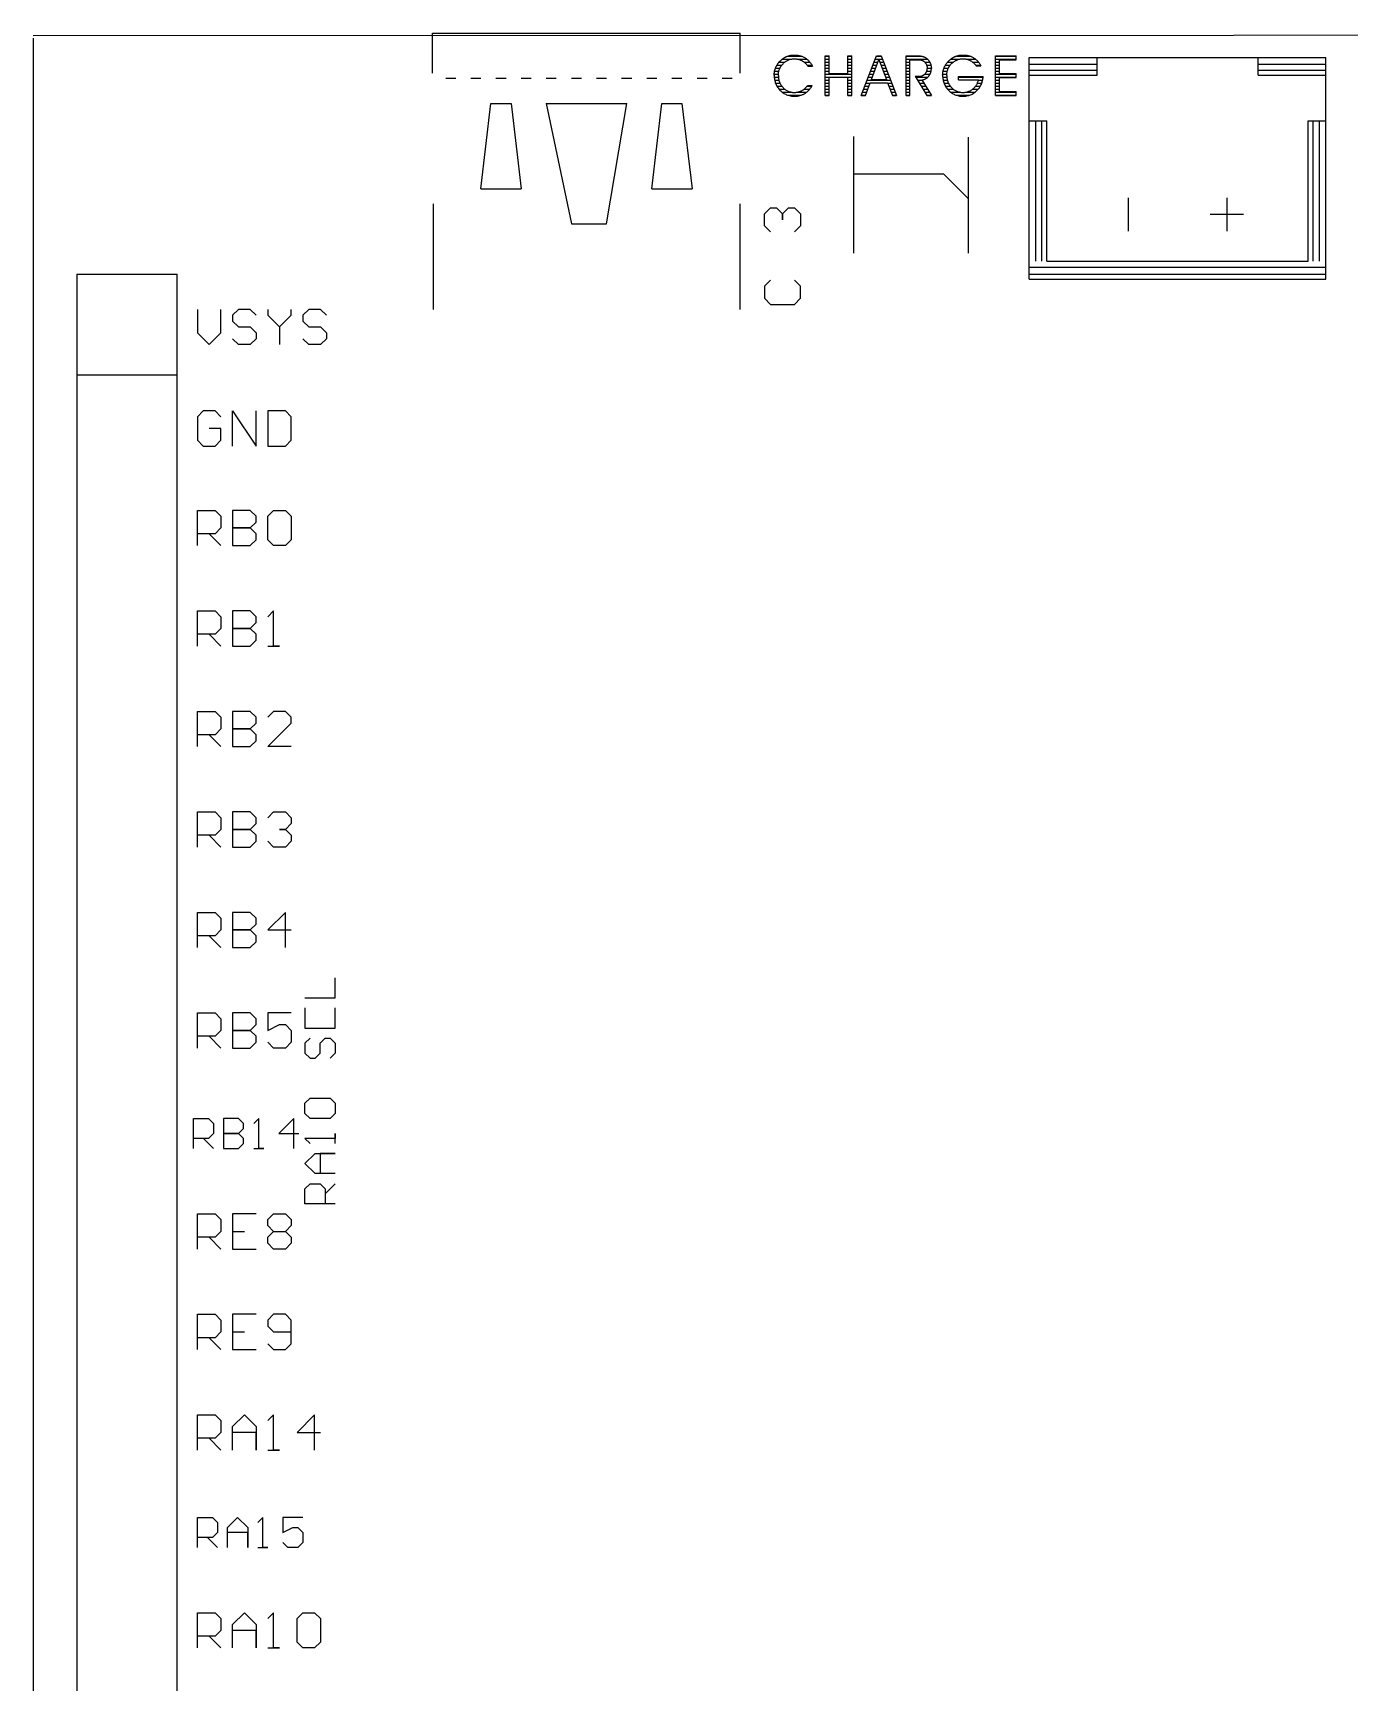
# Model space of a CAD drawing. Extents: x 0 to 60.6, y 0 to 80.8.
# Drawn here: x 0.02 to 33.26, y 39.14 to 80.8 of the extents above; entities that cross this region are included whole.
import ezdxf

# ---------------------------------------------------------------- set-up
doc = ezdxf.new("R2010")
doc.units = 0
doc.layers.add('Layer_1', color=7, linetype='CONTINUOUS')

msp = doc.modelspace()

# ---------------------------------------------------------------- linework, layer by layer
at = {"layer": 'Layer_1', "color": 1}
for points in [[(0.024048, 80.73492), (60.63044, 80.753394)], [(0.025187, 80.668273), (0.025187, 0.029691)]]:
    msp.add_lwpolyline(points, dxfattribs=at)
at = {"layer": 'Layer_1', "color": 7}
for points in [[(10.110131, 80.798722), (17.873946, 80.798722)], [(10.110131, 79.783845), (10.110131, 80.798722)], [(17.873946, 79.783845), (17.873946, 80.798722)], [(18.72898, 79.730562), (18.73152, 79.743233), (18.73152, 79.755905), (18.73152, 79.768577), (18.73152, 79.781249), (18.73406, 79.793921), (18.7366, 79.806592), (18.7366, 79.819264), (18.73914, 79.831936), (18.74168, 79.844608), (18.746755, 79.857279), (18.749295, 79.869951), (18.751835, 79.880083), (18.756909, 79.892755), (18.759449, 79.905427), (18.764523, 79.915558), (18.769598, 79.92823), (18.774672, 79.940902), (18.779746, 79.951034), (18.784821, 79.963705), (18.792432, 79.973837), (18.797507, 79.986509), (18.805118, 79.996669), (18.81273, 80.006801), (18.817804, 80.016933), (18.825416, 80.029604), (18.833027, 80.039764), (18.843176, 80.049896), (18.850787, 80.060028), (18.858399, 80.07016), (18.868548, 80.07778), (18.876159, 80.08794), (18.886308, 80.098071), (18.896457, 80.105691), (18.904068, 80.115823), (18.914217, 80.123443), (18.924366, 80.131063), (18.931977, 80.138683), (18.942126, 80.146303), (18.952275, 80.153923), (18.962423, 80.161543), (18.972572, 80.166623), (18.982721, 80.174243), (18.992869, 80.179323), (19.003018, 80.184403), (19.013167, 80.192023), (19.025853, 80.197103), (19.036001, 80.202183), (19.04615, 80.204723), (19.058836, 80.209803), (19.068985, 80.214883), (19.081671, 80.217423), (19.091819, 80.222503), (19.104505, 80.225043), (19.114654, 80.227583), (19.12734, 80.230123), (19.140026, 80.232663), (19.152712, 80.235203), (19.16286, 80.237743), (19.175546, 80.240283), (19.188232, 80.240283), (19.200918, 80.242823), (19.213604, 80.242823), (19.22629, 80.242823), (19.238976, 80.242823), (19.25927, 80.242823), (19.27703, 80.242823), (19.294791, 80.240283), (19.312551, 80.237743), (19.330311, 80.235203), (19.348071, 80.232663), (19.363295, 80.230123), (19.381055, 80.225043), (19.398815, 80.219963), (19.414038, 80.214883), (19.429261, 80.209803), (19.447021, 80.202183), (19.462244, 80.194563), (19.477468, 80.186943), (19.492691, 80.179323), (19.507911, 80.169191), (19.523134, 80.161571), (19.53582, 80.15144), (19.551043, 80.141308), (19.563729, 80.131148), (19.576415, 80.118476), (19.589101, 80.108344), (19.601786, 80.095673), (19.614472, 80.083001), (19.624621, 80.070329), (19.637307, 80.055117), (19.647456, 80.042445), (19.657604, 80.027234), (19.667753, 80.012022), (19.677902, 79.99681), (19.68805, 79.981598), (19.695662, 79.963818)], [(18.797484, 79.986819), (18.921807, 79.986819)], [(18.853302, 80.062935), (18.997923, 80.062935)], [(18.911658, 79.974134), (18.924344, 79.989345)], [(18.924344, 79.989357), (18.939567, 80.007108)], [(18.931956, 80.13905), (19.162841, 80.13905)], [(18.939567, 80.007117), (18.952253, 80.022329)], [(18.952253, 80.022337), (18.967473, 80.037549)], [(18.967476, 80.037563), (18.982702, 80.050235)], [(18.982699, 80.050252), (18.997922, 80.065463)], [(18.997923, 80.065472), (19.015683, 80.075604)], [(19.015683, 80.075618), (19.030906, 80.08829)], [(19.030906, 80.088307), (19.048666, 80.098438)], [(19.048666, 80.098455), (19.066427, 80.106075)], [(19.066427, 80.10607), (19.084187, 80.11369)], [(19.068964, 80.215165), (19.414023, 80.215165)], [(19.084187, 80.113681), (19.101947, 80.121301)], [(19.101948, 80.121293), (19.119708, 80.128913)], [(19.119708, 80.128901), (19.137468, 80.133981)], [(19.137468, 80.133976), (19.157766, 80.139056)], [(19.157766, 80.13905), (19.178061, 80.14159)], [(19.178063, 80.141587), (19.195824, 80.144127)], [(19.195824, 80.144127), (19.216119, 80.144127)], [(19.216122, 80.144127), (19.238956, 80.146667)], [(19.238956, 80.146662), (19.251642, 80.146662)], [(19.251642, 80.146662), (19.264328, 80.144122)], [(19.264328, 80.144127), (19.277014, 80.144127)], [(19.277014, 80.144127), (19.2897, 80.144127)], [(19.2897, 80.144127), (19.302386, 80.141587)], [(19.302386, 80.141587), (19.315072, 80.139047)], [(19.315072, 80.13905), (19.327758, 80.13651)], [(19.317609, 80.13905), (19.553568, 80.13905)], [(19.327758, 80.136516), (19.337907, 80.133976)], [(19.337907, 80.133976), (19.350593, 80.131436)], [(19.350593, 80.131439), (19.360741, 80.128899)], [(19.360742, 80.128901), (19.373427, 80.126361)], [(19.373427, 80.126367), (19.383576, 80.121287)], [(19.383576, 80.121293), (19.396262, 80.116213)], [(19.396262, 80.116216), (19.406411, 80.111136)], [(19.406411, 80.111141), (19.41656, 80.106061)], [(19.41656, 80.10607), (19.426708, 80.10099)], [(19.426708, 80.100992), (19.436857, 80.095912)], [(19.436857, 80.095921), (19.447006, 80.090841)], [(19.447006, 80.090847), (19.457155, 80.083227)], [(19.457155, 80.083232), (19.467304, 80.075612)], [(19.467304, 80.075618), (19.477453, 80.070538)], [(19.477453, 80.070546), (19.487601, 80.062926)], [(19.487601, 80.062935), (19.632221, 80.062935)], [(19.487601, 80.062935), (19.49775, 80.055315)], [(19.49775, 80.055323), (19.507899, 80.045191)], [(19.507899, 80.045175), (19.515511, 80.037555)], [(19.515511, 80.037563), (19.525659, 80.027431)], [(19.525659, 80.027417), (19.53327, 80.017285)], [(19.533271, 80.017266), (19.543419, 80.007106)], [(19.54342, 80.007117), (19.551031, 79.996985)], [(19.551031, 79.996968), (19.56118, 79.986836)], [(19.56118, 79.986819), (19.682965, 79.986819)], [(19.56118, 79.986819), (19.568792, 79.976659)], [(20.017875, 79.223123), (20.017875, 80.22278), (20.116826, 80.22278)], [(20.017875, 80.215165), (20.116826, 80.215165)], [(20.017875, 80.13905), (20.116826, 80.13905)], [(20.017875, 80.062935), (20.116826, 80.062935)], [(20.017875, 79.986819), (20.116826, 79.986819)], [(20.116826, 79.773697), (20.116826, 80.22278)], [(20.116826, 79.773697), (20.591281, 79.773697), (20.591281, 80.22278), (20.687694, 80.22278)], [(20.591281, 80.215165), (20.687694, 80.215165)], [(20.591281, 80.13905), (20.687694, 80.13905)], [(20.591281, 80.062935), (20.687694, 80.062935)], [(20.591281, 79.986819), (20.687694, 79.986819)], [(20.687694, 79.223123), (20.687694, 80.22278)], [(20.926191, 79.223123), (21.314381, 80.22278), (21.43363, 80.22278), (21.819283, 79.223123)], [(21.184984, 79.626537), (21.370199, 80.128901)], [(21.223042, 79.986819), (21.316918, 79.986819)], [(21.250952, 80.062935), (21.344828, 80.062935)], [(21.281398, 80.13905), (21.464076, 80.13905)], [(21.311844, 80.215165), (21.436167, 80.215165)], [(21.370199, 80.128901), (21.560489, 79.626537)], [(21.395572, 80.062935), (21.494522, 80.062935)], [(21.423481, 79.986819), (21.524969, 79.986819)], [(22.057779, 79.223123), (22.057779, 80.22278), (22.326722, 80.22278), (22.336871, 80.22278), (22.349556, 80.22278), (22.359705, 80.22278), (22.369854, 80.22278), (22.380003, 80.22278), (22.387614, 80.22024), (22.397763, 80.22024), (22.407912, 80.22024), (22.415523, 80.22024), (22.423135, 80.2177), (22.433283, 80.2177), (22.440895, 80.21516), (22.448506, 80.21516), (22.456118, 80.21262), (22.463729, 80.21262), (22.468804, 80.21008), (22.476415, 80.20754), (22.48149, 80.20754), (22.489101, 80.205), (22.496713, 80.20246), (22.501787, 80.19992), (22.509399, 80.19738), (22.514473, 80.19484), (22.519547, 80.1923), (22.527159, 80.18976), (22.532233, 80.18722), (22.539845, 80.18214), (22.544919, 80.1796), (22.549993, 80.17706), (22.555068, 80.17198), (22.562679, 80.16944), (22.567754, 80.16436), (22.575365, 80.15928), (22.582977, 80.1542), (22.588051, 80.14912), (22.595663, 80.14404), (22.600737, 80.13642), (22.608349, 80.13134), (22.613423, 80.12372), (22.621034, 80.1161), (22.626109, 80.10848), (22.631183, 80.1034), (22.636258, 80.09578), (22.643869, 80.08816), (22.646409, 80.078), (22.651483, 80.07038), (22.656558, 80.06276), (22.661632, 80.052628), (22.666706, 80.045008), (22.669246, 80.034876), (22.674321, 80.027256), (22.676861, 80.017124), (22.679401, 80.009504), (22.681941, 79.999344), (22.684481, 79.991724), (22.687021, 79.981564), (22.689561, 79.971433), (22.692101, 79.963813), (22.692101, 79.953681), (22.694641, 79.943549), (22.694641, 79.933417), (22.694641, 79.925797), (22.697181, 79.915666), (22.697181, 79.905534)], [(22.057779, 80.215165), (22.443433, 80.215165)], [(22.057779, 80.13905), (22.600739, 80.13905)], [(22.057779, 80.062935), (22.154193, 80.062935)], [(22.057779, 79.986819), (22.154193, 79.986819)], [(22.154193, 79.223123), (22.154193, 80.123827)], [(22.154193, 80.123827), (22.30135, 80.123827)], [(22.30135, 80.123827), (22.314036, 80.123827)], [(22.314036, 80.123827), (22.326722, 80.123827)], [(22.326722, 80.123827), (22.336871, 80.123827)], [(22.336871, 80.123827), (22.349556, 80.123827)], [(22.349557, 80.123827), (22.359705, 80.123827)], [(22.359705, 80.123827), (22.369854, 80.123827)], [(22.369854, 80.123827), (22.380003, 80.123827)], [(22.380003, 80.123827), (22.390152, 80.121287)], [(22.390152, 80.121293), (22.4003, 80.121293)], [(22.4003, 80.121293), (22.407912, 80.121293)], [(22.407912, 80.121293), (22.415523, 80.118753)], [(22.415524, 80.118753), (22.423135, 80.118753)], [(22.423135, 80.118753), (22.430747, 80.118753)], [(22.430747, 80.118753), (22.435821, 80.116213)], [(22.435821, 80.116216), (22.443433, 80.116216)], [(22.443433, 80.116216), (22.448507, 80.113676)], [(22.448507, 80.113681), (22.453582, 80.111141)], [(22.453582, 80.111141), (22.458656, 80.111141)], [(22.458656, 80.111141), (22.463731, 80.108601)], [(22.46373, 80.108604), (22.468805, 80.106064)], [(22.468805, 80.10607), (22.473879, 80.10607)], [(22.473879, 80.10607), (22.476419, 80.10353)], [(22.476416, 80.103532), (22.481491, 80.100992)], [(22.481491, 80.100992), (22.486565, 80.098452)], [(22.486565, 80.098455), (22.49164, 80.095915)], [(22.49164, 80.095921), (22.49418, 80.093381)], [(22.494177, 80.093381), (22.499251, 80.090841)], [(22.499251, 80.090847), (22.504325, 80.088307)], [(22.504326, 80.088307), (22.506866, 80.085767)], [(22.506863, 80.085769), (22.511937, 80.083229)], [(22.511937, 80.083232), (22.514477, 80.078152)], [(22.514474, 80.078158), (22.519549, 80.075618)], [(22.519549, 80.075618), (22.524623, 80.070538)], [(22.524623, 80.070546), (22.527163, 80.068006)], [(22.52716, 80.068009), (22.532235, 80.062929)], [(22.532235, 80.062935), (22.656557, 80.062935)], [(22.532235, 80.062935), (22.534775, 80.057855)], [(22.534772, 80.05786), (22.539846, 80.05532)], [(22.539846, 80.055323), (22.542386, 80.050243)], [(22.542384, 80.050252), (22.547458, 80.045172)], [(22.547458, 80.045175), (22.549998, 80.040095)], [(22.549995, 80.0401), (22.552535, 80.03502)], [(22.552532, 80.035026), (22.557606, 80.029946)], [(22.557607, 80.029951), (22.560147, 80.027411)], [(22.560144, 80.027417), (22.562684, 80.022337)], [(22.562681, 80.022337), (22.565221, 80.017257)], [(22.565218, 80.017266), (22.567758, 80.009646)], [(22.567755, 80.009657), (22.570295, 80.004577)], [(22.570292, 80.00458), (22.572832, 79.9995)], [(22.57283, 79.999505), (22.57537, 79.994425)], [(22.575367, 79.994431), (22.577907, 79.989351)], [(22.577904, 79.989357), (22.577904, 79.984277)], [(22.577904, 79.986819), (22.687004, 79.986819)], [(22.577904, 79.984282), (22.580444, 79.976662)], [(22.981318, 79.730562), (22.981318, 79.743233), (22.983858, 79.755905), (22.983858, 79.768577), (22.983858, 79.781249), (22.986398, 79.793921), (22.986398, 79.806592), (22.988938, 79.819264), (22.991478, 79.831936), (22.994018, 79.844608), (22.996558, 79.857279), (23.001632, 79.869951), (23.004172, 79.880083), (23.009247, 79.892755), (23.011787, 79.905427), (23.016861, 79.915558), (23.021935, 79.92823), (23.02701, 79.940902), (23.032084, 79.951034), (23.037158, 79.963705), (23.04477, 79.973837), (23.049844, 79.986509), (23.057456, 79.996669), (23.06253, 80.006801), (23.070142, 80.016933), (23.077753, 80.029604), (23.085365, 80.039764), (23.092976, 80.049896), (23.103125, 80.060028), (23.110737, 80.07016), (23.120885, 80.07778), (23.128497, 80.08794), (23.138646, 80.098071), (23.148794, 80.108203), (23.156406, 80.115823), (23.166554, 80.123443), (23.176703, 80.133575), (23.186852, 80.141195), (23.197001, 80.148815), (23.207149, 80.153895), (23.217298, 80.161515), (23.227447, 80.169135), (23.237595, 80.174215), (23.247744, 80.181835), (23.257893, 80.186915), (23.270579, 80.191995), (23.280727, 80.197075), (23.290876, 80.202155), (23.303562, 80.207235), (23.313711, 80.212315), (23.326397, 80.214855), (23.336545, 80.219935), (23.349231, 80.222475), (23.361917, 80.225015), (23.372066, 80.230095), (23.384752, 80.232635), (23.397438, 80.235175), (23.410124, 80.235175), (23.422809, 80.237715), (23.435495, 80.240255), (23.448181, 80.240255), (23.460867, 80.242795), (23.47609, 80.242795), (23.488776, 80.242795), (23.501462, 80.242795), (23.519222, 80.242795), (23.536982, 80.242795), (23.554743, 80.240255), (23.572503, 80.237715), (23.590263, 80.235175), (23.608023, 80.232635), (23.623244, 80.230095), (23.641004, 80.225015), (23.656227, 80.219935), (23.671447, 80.214855), (23.689207, 80.209775), (23.704428, 80.202155), (23.719651, 80.197075), (23.734874, 80.189455), (23.750097, 80.181835), (23.762783, 80.171703), (23.778006, 80.164083), (23.790692, 80.153951), (23.805912, 80.143791), (23.818598, 80.13366), (23.831284, 80.123528), (23.84397, 80.110856), (23.856656, 80.100696), (23.866804, 80.088024), (23.87949, 80.075353), (23.889639, 80.060141), (23.899788, 80.047469), (23.912473, 80.032257), (23.920085, 80.019585), (23.930234, 80.004374), (23.940382, 79.986622), (23.947994, 79.97141)], [(23.049822, 79.986819), (23.171608, 79.986819)], [(23.105641, 80.062935), (23.247724, 80.062935)], [(23.163996, 79.976671), (23.176682, 79.991883)], [(23.176682, 79.991894), (23.191905, 80.009674)], [(23.184294, 80.13905), (23.407567, 80.13905)], [(23.191905, 80.009657), (23.204591, 80.024869)], [(23.204591, 80.024877), (23.219814, 80.040089)], [(23.219814, 80.0401), (23.235037, 80.052772)], [(23.235037, 80.052786), (23.252798, 80.065458)], [(23.252798, 80.065472), (23.268018, 80.078144)], [(23.268021, 80.078158), (23.285781, 80.09083)], [(23.285781, 80.090847), (23.301004, 80.100978)], [(23.301005, 80.100992), (23.318765, 80.108612)], [(23.318765, 80.108604), (23.336525, 80.116224)], [(23.323839, 80.215165), (23.673972, 80.215165)], [(23.336525, 80.116216), (23.356823, 80.123836)], [(23.356823, 80.123827), (23.374583, 80.131447)], [(23.374583, 80.131439), (23.394878, 80.136519)], [(23.394881, 80.136516), (23.412641, 80.139056)], [(23.412641, 80.13905), (23.432938, 80.14413)], [(23.432939, 80.144127), (23.453236, 80.146667)], [(23.453236, 80.146662), (23.476071, 80.146662)], [(23.476071, 80.146662), (23.496368, 80.146662)], [(23.496369, 80.146662), (23.509055, 80.146662)], [(23.509055, 80.146662), (23.52174, 80.146662)], [(23.52174, 80.146662), (23.534426, 80.146662)], [(23.534426, 80.146662), (23.544575, 80.144122)], [(23.544575, 80.144127), (23.557261, 80.144127)], [(23.557261, 80.144127), (23.56741, 80.141587)], [(23.56741, 80.141587), (23.580096, 80.139047)], [(23.580096, 80.13905), (23.592782, 80.13651)], [(23.582633, 80.13905), (23.81098, 80.13905)], [(23.592782, 80.136516), (23.602931, 80.133976)], [(23.602931, 80.133976), (23.613079, 80.131436)], [(23.613079, 80.131439), (23.623228, 80.128899)], [(23.623228, 80.128901), (23.635914, 80.123821)], [(23.635914, 80.123827), (23.646063, 80.118747)], [(23.646063, 80.118753), (23.656212, 80.116213)], [(23.656212, 80.116216), (23.66636, 80.111136)], [(23.66636, 80.111141), (23.676509, 80.106061)], [(23.676509, 80.10607), (23.686658, 80.09845)], [(23.686658, 80.098455), (23.696807, 80.093375)], [(23.696807, 80.093381), (23.706955, 80.088301)], [(23.706956, 80.088307), (23.717104, 80.080687)], [(23.717104, 80.080695), (23.727253, 80.073075)], [(23.727253, 80.073086), (23.734865, 80.065466)], [(23.734865, 80.065472), (23.745014, 80.057852)], [(23.739939, 80.062935), (23.889634, 80.062935)], [(23.745014, 80.05786), (23.755162, 80.05024)], [(23.755163, 80.050252), (23.765311, 80.042632)], [(23.765311, 80.04264), (23.772922, 80.032508)], [(23.772922, 80.032489), (23.783071, 80.022357)], [(23.783071, 80.022337), (23.79322, 80.014717)], [(23.79322, 80.014728), (23.800832, 80.004597)], [(23.800832, 80.00458), (23.810981, 79.994448)], [(23.81098, 79.994431), (23.818592, 79.981759)], [(23.816055, 79.986819), (23.940378, 79.986819)], [(23.818592, 79.981742), (23.828741, 79.97161)], [(24.31842, 79.223123), (24.31842, 80.22278), (24.836007, 80.22278)], [(24.31842, 80.215165), (24.836007, 80.215165)], [(24.31842, 80.13905), (24.836007, 80.13905)], [(24.31842, 80.062935), (24.41737, 80.062935)], [(24.31842, 79.986819), (24.41737, 79.986819)], [(24.41737, 80.123827), (24.836007, 80.123827)], [(24.41737, 79.773697), (24.41737, 80.123827)], [(24.836007, 80.123827), (24.836007, 80.22278)], [(25.165842, 74.585131), (25.165842, 80.179648)], [(25.165842, 80.179648), (32.655639, 80.179648)], [(25.165842, 80.009657), (26.880986, 80.009657)], [(26.880986, 79.730562), (26.880986, 80.179648)], [(30.940496, 79.730562), (30.940496, 80.179648)], [(30.940496, 80.009657), (32.655639, 80.009657)], [(32.655639, 74.585131), (32.655639, 80.179648)], [(10.439966, 79.656986), (10.693686, 79.656986)], [(11.074265, 79.656986), (11.327984, 79.656986)], [(11.708563, 79.656986), (11.962282, 79.656986)], [(12.342862, 79.656986), (12.596581, 79.656986)], [(12.97716, 79.656986), (13.23088, 79.656986)], [(13.611459, 79.656986), (13.865178, 79.656986)], [(14.245757, 79.656986), (14.499477, 79.656986)], [(14.880056, 79.656986), (15.133776, 79.656986)], [(15.514355, 79.656986), (15.768074, 79.656986)], [(16.148653, 79.656986), (16.402373, 79.656986)], [(16.782952, 79.656986), (17.036671, 79.656986)], [(17.41725, 79.656986), (17.67097, 79.656986)], [(18.72898, 79.730562), (18.73152, 79.702622)], [(18.731517, 79.758471), (18.835542, 79.758471)], [(18.731517, 79.702653), (18.731517, 79.674741)], [(18.731517, 79.682355), (18.835542, 79.682355)], [(18.731517, 79.674747), (18.734057, 79.646807)], [(18.734054, 79.646838), (18.739129, 79.621438)], [(18.739129, 79.621463), (18.744203, 79.596063)], [(18.741666, 79.834586), (18.845691, 79.834586)], [(18.741666, 79.606237), (18.848228, 79.606237)], [(18.744203, 79.596091), (18.751815, 79.570691)], [(18.751815, 79.570722), (18.756889, 79.547862)], [(18.761964, 79.910701), (18.8736, 79.910701)], [(18.835542, 79.771157), (18.838082, 79.791477)], [(18.835542, 79.748322), (18.835542, 79.771182)], [(18.835542, 79.728027), (18.835542, 79.748347)], [(18.835542, 79.728027), (18.835542, 79.705167), (18.835542, 79.684847), (18.838082, 79.661987), (18.840622, 79.641667), (18.845697, 79.621347), (18.850771, 79.601027), (18.855845, 79.580707), (18.863457, 79.560387), (18.871068, 79.542607), (18.881217, 79.524827), (18.888829, 79.504507), (18.901515, 79.486727), (18.911663, 79.471516), (18.924349, 79.453736), (18.937035, 79.438524), (18.952258, 79.423312), (18.967481, 79.4081), (18.982701, 79.392888), (18.997927, 79.380217), (19.01315, 79.367545), (19.030911, 79.357385), (19.048671, 79.347253), (19.063894, 79.337121), (19.081654, 79.329501), (19.099414, 79.321881), (19.119712, 79.316801), (19.137472, 79.309181), (19.157767, 79.306641), (19.175527, 79.301561), (19.195824, 79.299021), (19.216122, 79.299021), (19.238956, 79.299021), (19.251642, 79.299021), (19.264328, 79.299021), (19.277014, 79.299021), (19.2897, 79.301561), (19.299849, 79.301561), (19.312535, 79.304101), (19.32522, 79.306641), (19.337906, 79.309181), (19.348055, 79.311721), (19.360741, 79.314261), (19.37089, 79.319341), (19.383576, 79.321881), (19.393724, 79.326961), (19.403873, 79.332041), (19.414022, 79.337121), (19.426708, 79.342201), (19.436856, 79.347281), (19.447005, 79.352361), (19.457154, 79.359981), (19.467302, 79.365061), (19.474914, 79.372681), (19.485063, 79.380301), (19.495211, 79.387921), (19.502823, 79.395541), (19.512972, 79.403161), (19.520583, 79.413321), (19.530732, 79.420941), (19.538343, 79.431073), (19.545955, 79.441205), (19.556104, 79.448825), (19.563715, 79.458957), (19.571327, 79.471628), (19.688037, 79.471628)], [(18.83808, 79.791457), (18.84062, 79.809237)], [(18.840617, 79.809214), (18.845691, 79.829534)], [(18.845691, 79.829512), (18.850765, 79.849832)], [(18.850766, 79.849812), (18.85584, 79.867592)], [(18.85584, 79.867572), (18.863451, 79.887892)], [(18.863452, 79.887867), (18.871063, 79.905618)], [(18.871063, 79.905627), (18.881212, 79.923407)], [(18.881212, 79.92339), (18.891361, 79.94117)], [(18.891361, 79.94115), (18.901509, 79.956362)], [(18.901509, 79.956376), (18.911658, 79.974156)], [(19.568792, 79.976671), (19.57894, 79.963999)], [(19.57894, 79.963985), (19.695651, 79.963985)], [(20.017875, 79.910701), (20.116826, 79.910701)], [(20.017875, 79.834586), (20.116826, 79.834586)], [(20.017875, 79.758471), (20.687694, 79.758471)], [(20.017875, 79.682355), (20.687694, 79.682355)], [(20.017875, 79.606237), (20.116826, 79.606237)], [(20.116826, 79.679818), (20.591281, 79.679818)], [(20.116826, 79.223123), (20.116826, 79.679818)], [(20.591281, 79.910701), (20.687694, 79.910701)], [(20.591281, 79.834586), (20.687694, 79.834586)], [(20.591281, 79.223123), (20.591281, 79.679818)], [(20.591281, 79.606237), (20.687694, 79.606237)], [(21.075885, 79.606237), (21.672126, 79.606237)], [(21.103794, 79.682355), (21.205282, 79.682355)], [(21.13424, 79.758471), (21.233191, 79.758471)], [(21.164687, 79.834586), (21.2611, 79.834586)], [(21.184984, 79.626537), (21.560489, 79.626537)], [(21.192596, 79.910701), (21.289009, 79.910701)], [(21.453927, 79.910701), (21.552878, 79.910701)], [(21.481836, 79.834586), (21.583324, 79.834586)], [(21.509746, 79.758471), (21.611233, 79.758471)], [(21.540192, 79.682355), (21.641679, 79.682355)], [(22.057779, 79.910701), (22.154193, 79.910701)], [(22.057779, 79.834586), (22.154193, 79.834586)], [(22.057779, 79.758471), (22.154193, 79.758471)], [(22.057779, 79.682355), (22.154193, 79.682355)], [(22.057779, 79.606237), (22.154193, 79.606237)], [(22.28359, 79.705193), (22.377466, 79.705193), (22.390152, 79.705193), (22.4003, 79.705193), (22.412986, 79.707733), (22.423135, 79.710273), (22.433284, 79.710273), (22.443432, 79.712813), (22.453581, 79.715353), (22.46373, 79.720433), (22.473878, 79.722973), (22.48149, 79.728053), (22.491639, 79.733133), (22.49925, 79.735673), (22.509399, 79.743293), (22.51701, 79.748373), (22.524622, 79.753453), (22.532234, 79.761073), (22.539845, 79.768693), (22.544919, 79.776313), (22.552531, 79.783933), (22.557605, 79.791553), (22.56268, 79.799173), (22.567754, 79.806793), (22.572828, 79.816924), (22.575368, 79.824544), (22.580443, 79.834676), (22.582983, 79.842296), (22.585523, 79.852428), (22.588063, 79.86256), (22.588063, 79.872692), (22.590603, 79.882823), (22.590603, 79.892955), (22.590603, 79.903087)], [(22.28359, 79.705193), (22.580441, 79.223123)], [(22.296276, 79.682355), (22.605813, 79.682355)], [(22.344482, 79.606237), (22.458656, 79.606237)], [(22.456119, 79.613851), (22.468805, 79.616391)], [(22.456119, 79.613851), (22.697152, 79.223123)], [(22.468805, 79.616389), (22.478953, 79.616389)], [(22.478954, 79.616389), (22.49164, 79.618929)], [(22.49164, 79.618926), (22.504325, 79.624006)], [(22.504326, 79.624), (22.517012, 79.62654)], [(22.517011, 79.626537), (22.52716, 79.631617)], [(22.52716, 79.631612), (22.539846, 79.634152)], [(22.529697, 79.758471), (22.661632, 79.758471)], [(22.539846, 79.634152), (22.549995, 79.641772)], [(22.549995, 79.64176), (22.560144, 79.64684)], [(22.560144, 79.646838), (22.570292, 79.654458)], [(22.570292, 79.654446), (22.580441, 79.659526)], [(22.580441, 79.976671), (22.582981, 79.971591)], [(22.580441, 79.834586), (22.689541, 79.834586)], [(22.580441, 79.659521), (22.59059, 79.667141)], [(22.582978, 79.971596), (22.582978, 79.966516)], [(22.582978, 79.966522), (22.585518, 79.961442)], [(22.585516, 79.961448), (22.585516, 79.953828)], [(22.585516, 79.953836), (22.588056, 79.948756)], [(22.588053, 79.948762), (22.588053, 79.943682)], [(22.588053, 79.943687), (22.590593, 79.936067)], [(22.59059, 79.936073), (22.59059, 79.930993)], [(22.59059, 79.931002), (22.59059, 79.923382)], [(22.59059, 79.92339), (22.59059, 79.91831)], [(22.59059, 79.918316), (22.59059, 79.910696)], [(22.59059, 79.910701), (22.697152, 79.910701)], [(22.59059, 79.910701), (22.59059, 79.903081)], [(22.59059, 79.667135), (22.600739, 79.677267)], [(22.600739, 79.677281), (22.608351, 79.684901)], [(22.608351, 79.684892), (22.618499, 79.695052)], [(22.618499, 79.695041), (22.628648, 79.705173)], [(22.628648, 79.705193), (22.636259, 79.715324)], [(22.636259, 79.715339), (22.643871, 79.72801)], [(22.643871, 79.728027), (22.651483, 79.738159)], [(22.651483, 79.738173), (22.656557, 79.748305)], [(22.656557, 79.748322), (22.664169, 79.760994)], [(22.664169, 79.761011), (22.669243, 79.773682)], [(22.669243, 79.773697), (22.674317, 79.783857)], [(22.674317, 79.783845), (22.679392, 79.796517)], [(22.679392, 79.796531), (22.681932, 79.809203)], [(22.681929, 79.809214), (22.687003, 79.821886)], [(22.687004, 79.821903), (22.689544, 79.837115)], [(22.689541, 79.837126), (22.692081, 79.849798)], [(22.692078, 79.849812), (22.694618, 79.862484)], [(22.694615, 79.877721), (22.697155, 79.890393)], [(22.694615, 79.862498), (22.694615, 79.87771)], [(22.697152, 79.890407), (22.697152, 79.905618)], [(22.981318, 79.730562), (22.981318, 79.702622)], [(22.981318, 79.702653), (22.983858, 79.674741)], [(22.983855, 79.758471), (23.08788, 79.758471)], [(22.983855, 79.682355), (23.08788, 79.682355)], [(22.983855, 79.674747), (22.986395, 79.649347)], [(22.986392, 79.649372), (22.991467, 79.621432)], [(22.991467, 79.834586), (23.098029, 79.834586)], [(22.991467, 79.621463), (22.996541, 79.596063)], [(22.994004, 79.606237), (23.100566, 79.606237)], [(22.996541, 79.596091), (23.001616, 79.570691)], [(23.001615, 79.570722), (23.009227, 79.547862)], [(23.014302, 79.910701), (23.125938, 79.910701)], [(23.085343, 79.728027), (23.087883, 79.750887)], [(23.085343, 79.728027), (23.087883, 79.705167), (23.087883, 79.682307), (23.090423, 79.661987), (23.092963, 79.639127), (23.098037, 79.618807), (23.103111, 79.598487), (23.108186, 79.578167), (23.115797, 79.560387), (23.123409, 79.540067), (23.133558, 79.522287), (23.141169, 79.504536), (23.153855, 79.486756), (23.164004, 79.468976), (23.17669, 79.453764), (23.189376, 79.435984), (23.204599, 79.420772), (23.219822, 79.40556), (23.235045, 79.392888), (23.250268, 79.380217), (23.268028, 79.367545), (23.285788, 79.357385), (23.301011, 79.347253), (23.318772, 79.337121), (23.336532, 79.329501), (23.356826, 79.321881), (23.374587, 79.314261), (23.394881, 79.309181), (23.415176, 79.306641), (23.435473, 79.301561), (23.455771, 79.299021), (23.476065, 79.299021), (23.4989, 79.299021), (23.514123, 79.299021), (23.531883, 79.299021), (23.549643, 79.301561), (23.564867, 79.304101), (23.58009, 79.306641), (23.59785, 79.311721), (23.613073, 79.314261), (23.628293, 79.319341), (23.643516, 79.326961), (23.658739, 79.332041), (23.673962, 79.339661), (23.689185, 79.347281), (23.701871, 79.357413), (23.717092, 79.365033), (23.729777, 79.375165), (23.745001, 79.385325), (23.757686, 79.397997), (23.770372, 79.408157), (23.783058, 79.420828), (23.793207, 79.4335), (23.805893, 79.446172), (23.816042, 79.458844), (23.823653, 79.474056), (23.833802, 79.486727), (23.841413, 79.501939), (23.851562, 79.517151), (23.859174, 79.532363), (23.864248, 79.547574), (23.871859, 79.562786), (23.876934, 79.580566), (23.882008, 79.595778), (23.887082, 79.613558)], [(23.08788, 79.771157), (23.09042, 79.791477)], [(23.08788, 79.750862), (23.08788, 79.771182)], [(23.090417, 79.791457), (23.092957, 79.811777)], [(23.092954, 79.811751), (23.098029, 79.832071)], [(23.098029, 79.832052), (23.103104, 79.852372)], [(23.103103, 79.852346), (23.108178, 79.870126)], [(23.108178, 79.870109), (23.115789, 79.887889)], [(23.115789, 79.887867), (23.123401, 79.908187)], [(23.123401, 79.908167), (23.133549, 79.925947)], [(23.133549, 79.925927), (23.141161, 79.943707)], [(23.141161, 79.943687), (23.153847, 79.958899)], [(23.153847, 79.958908), (23.163996, 79.976688)], [(23.382195, 79.702653), (24.003807, 79.702653)], [(23.382195, 79.613851), (23.382195, 79.702653)], [(23.382195, 79.682355), (24.00127, 79.682355)], [(23.382195, 79.613851), (23.887097, 79.613851)], [(23.828741, 79.971596), (23.947989, 79.971596)], [(23.884559, 79.606237), (23.991121, 79.606237)], [(23.975898, 79.550422), (23.980972, 79.573282)], [(23.980972, 79.573257), (23.988584, 79.598657)], [(23.988584, 79.598628), (23.993658, 79.624028)], [(23.993659, 79.624), (23.998733, 79.6494)], [(23.998733, 79.649372), (24.001273, 79.674772)], [(24.00127, 79.674747), (24.00381, 79.702658)], [(24.31842, 79.910701), (24.41737, 79.910701)], [(24.31842, 79.834586), (24.41737, 79.834586)], [(24.31842, 79.758471), (24.836007, 79.758471)], [(24.31842, 79.682355), (24.836007, 79.682355)], [(24.31842, 79.606237), (24.41737, 79.606237)], [(24.41737, 79.773697), (24.836007, 79.773697)], [(24.41737, 79.674747), (24.836007, 79.674747)], [(24.41737, 79.319536), (24.41737, 79.674747)], [(24.836007, 79.674747), (24.836007, 79.773697)], [(25.165842, 79.857423), (26.880986, 79.857423)], [(25.165842, 79.730562), (26.880986, 79.730562)], [(30.940496, 79.857423), (32.655639, 79.857423)], [(30.940496, 79.730562), (32.655639, 79.730562)], [(18.756889, 79.547885), (18.767038, 79.522485)], [(18.764501, 79.530122), (18.876137, 79.530122)], [(18.767038, 79.522513), (18.777187, 79.499653)], [(18.777187, 79.499678), (18.787336, 79.476818)], [(18.787336, 79.476844), (18.800022, 79.456524)], [(18.800021, 79.456544), (18.812707, 79.433684)], [(18.800021, 79.454009), (18.924344, 79.454009)], [(18.812707, 79.433709), (18.827931, 79.413389)], [(18.827931, 79.413412), (18.843154, 79.393092)], [(18.843154, 79.393114), (18.858377, 79.372794)], [(18.85584, 79.377891), (19.00046, 79.377891)], [(18.858377, 79.372817), (18.876137, 79.355037)], [(18.876137, 79.355057), (18.896435, 79.334737)], [(18.896435, 79.334762), (18.914195, 79.31955)], [(18.914195, 79.319536), (18.934493, 79.301756)], [(18.934493, 79.301776), (18.95479, 79.289104)], [(18.93703, 79.301776), (19.183138, 79.301776)], [(18.95479, 79.289093), (18.975085, 79.273881)], [(18.975088, 79.273867), (18.997922, 79.263707)], [(18.997923, 79.263718), (19.020757, 79.251046)], [(19.020758, 79.251035), (19.043592, 79.240903)], [(19.043592, 79.240886), (19.066427, 79.233266)], [(19.066427, 79.233272), (19.089262, 79.225652)], [(19.086725, 79.22566), (19.396262, 79.22566)], [(19.089262, 79.22566), (19.114637, 79.21804)], [(19.114634, 79.218052), (19.140008, 79.212972)], [(19.140006, 79.212975), (19.16538, 79.207895)], [(19.165378, 79.2079), (19.190752, 79.20536)], [(19.190749, 79.205363), (19.218658, 79.205363)], [(19.218659, 79.205363), (19.244033, 79.202823)], [(19.244031, 79.202826), (19.261791, 79.202826)], [(19.261791, 79.202826), (19.279551, 79.205366)], [(19.279552, 79.205363), (19.297312, 79.205363)], [(19.292237, 79.301776), (19.545957, 79.301776)], [(19.297312, 79.205363), (19.315072, 79.207903)], [(19.315072, 79.2079), (19.332832, 79.21044)], [(19.332833, 79.210437), (19.348053, 79.212977)], [(19.348056, 79.212975), (19.365816, 79.218055)], [(19.365816, 79.218052), (19.381039, 79.220592)], [(19.381039, 79.220583), (19.398799, 79.225663)], [(19.398799, 79.22566), (19.414023, 79.23074)], [(19.414023, 79.230735), (19.429243, 79.235815)], [(19.429246, 79.235812), (19.444469, 79.243432)], [(19.444469, 79.243421), (19.459692, 79.248501)], [(19.459692, 79.248498), (19.474915, 79.256118)], [(19.474915, 79.256107), (19.490138, 79.263727)], [(19.482527, 79.377891), (19.62461, 79.377891)], [(19.490139, 79.263718), (19.502825, 79.27385)], [(19.502824, 79.273867), (19.518047, 79.281487)], [(19.518047, 79.281481), (19.530733, 79.291613)], [(19.530734, 79.291627), (19.545954, 79.301787)], [(19.545957, 79.301776), (19.558643, 79.311908)], [(19.558643, 79.454009), (19.677891, 79.454009)], [(19.558643, 79.311927), (19.571328, 79.322059)], [(19.571329, 79.322076), (19.584015, 79.334748)], [(19.584015, 79.334762), (19.596701, 79.344922)], [(19.596701, 79.344911), (19.606849, 79.357582)], [(19.606849, 79.357597), (19.619535, 79.370268)], [(19.619535, 79.37028), (19.629684, 79.382951)], [(19.629684, 79.382968), (19.639833, 79.39564)], [(19.639833, 79.395651), (19.649981, 79.410863)], [(19.649982, 79.410877), (19.66013, 79.426089)], [(19.66013, 79.426098), (19.670279, 79.438769)], [(19.670279, 79.438786), (19.677891, 79.453998)], [(19.677891, 79.454009), (19.688039, 79.471789)], [(20.017875, 79.530122), (20.116826, 79.530122)], [(20.017875, 79.454009), (20.116826, 79.454009)], [(20.017875, 79.377891), (20.116826, 79.377891)], [(20.017875, 79.301776), (20.116826, 79.301776)], [(20.017875, 79.22566), (20.116826, 79.22566)], [(20.017875, 79.223123), (20.116826, 79.223123)], [(20.591281, 79.530122), (20.687694, 79.530122)], [(20.591281, 79.454009), (20.687694, 79.454009)], [(20.591281, 79.377891), (20.687694, 79.377891)], [(20.591281, 79.301776), (20.687694, 79.301776)], [(20.591281, 79.22566), (20.687694, 79.22566)], [(20.591281, 79.223123), (20.687694, 79.223123)], [(20.926191, 79.22566), (21.030216, 79.22566)], [(20.926191, 79.223123), (21.030216, 79.223123)], [(20.956637, 79.301776), (21.060662, 79.301776)], [(20.987083, 79.377891), (21.088571, 79.377891)], [(21.014992, 79.454009), (21.119017, 79.454009)], [(21.030216, 79.223123), (21.149464, 79.537736)], [(21.045439, 79.530122), (21.146926, 79.530122)], [(21.149464, 79.537736), (21.593473, 79.537736)], [(21.593473, 79.537736), (21.715258, 79.223123)], [(21.598547, 79.530122), (21.700035, 79.530122)], [(21.626456, 79.454009), (21.730481, 79.454009)], [(21.654365, 79.377891), (21.75839, 79.377891)], [(21.684812, 79.301776), (21.788837, 79.301776)], [(21.712721, 79.22566), (21.819283, 79.22566)], [(21.715258, 79.223123), (21.819283, 79.223123)], [(22.057779, 79.530122), (22.154193, 79.530122)], [(22.057779, 79.454009), (22.154193, 79.454009)], [(22.057779, 79.377891), (22.154193, 79.377891)], [(22.057779, 79.301776), (22.154193, 79.301776)], [(22.057779, 79.22566), (22.154193, 79.22566)], [(22.057779, 79.223123), (22.154193, 79.223123)], [(22.390152, 79.530122), (22.506863, 79.530122)], [(22.438359, 79.454009), (22.55507, 79.454009)], [(22.484028, 79.377891), (22.600739, 79.377891)], [(22.532235, 79.301776), (22.648946, 79.301776)], [(22.577904, 79.22566), (22.694615, 79.22566)], [(22.580441, 79.223123), (22.697152, 79.223123)], [(23.009227, 79.547885), (23.019376, 79.525025)], [(23.016839, 79.530122), (23.128475, 79.530122)], [(23.019376, 79.52505), (23.026987, 79.49965)], [(23.026987, 79.499678), (23.039673, 79.479358)], [(23.039673, 79.479378), (23.049822, 79.456518)], [(23.049822, 79.456544), (23.065045, 79.433684)], [(23.052359, 79.454009), (23.176682, 79.454009)], [(23.065046, 79.433709), (23.077732, 79.413389)], [(23.077731, 79.413412), (23.092951, 79.393092)], [(23.092954, 79.393114), (23.110715, 79.372794)], [(23.105641, 79.377891), (23.252798, 79.377891)], [(23.110715, 79.372817), (23.128475, 79.355037)], [(23.128475, 79.355057), (23.146236, 79.337305)], [(23.146236, 79.337299), (23.166531, 79.319519)], [(23.166533, 79.319536), (23.184293, 79.304324)], [(23.184294, 79.304316), (23.204591, 79.289104)], [(23.186831, 79.301776), (23.443088, 79.301776)], [(23.204591, 79.289093), (23.224886, 79.276421)], [(23.224889, 79.276404), (23.247723, 79.263732)], [(23.247724, 79.263718), (23.268021, 79.251046)], [(23.268021, 79.251035), (23.290856, 79.240903)], [(23.290856, 79.240886), (23.31369, 79.233266)], [(23.313691, 79.233272), (23.336525, 79.225652)], [(23.336525, 79.22566), (23.646063, 79.22566)], [(23.336525, 79.22566), (23.3619, 79.21804)], [(23.361897, 79.218052), (23.387272, 79.212972)], [(23.387269, 79.212975), (23.410104, 79.207895)], [(23.410104, 79.2079), (23.43801, 79.20536)], [(23.438013, 79.205363), (23.463388, 79.205363)], [(23.463385, 79.205363), (23.491291, 79.202823)], [(23.491294, 79.202826), (23.516669, 79.205366)], [(23.516666, 79.205363), (23.542041, 79.205363)], [(23.542038, 79.205363), (23.567412, 79.207903)], [(23.54965, 79.301776), (23.795757, 79.301776)], [(23.56741, 79.2079), (23.590245, 79.21298)], [(23.590245, 79.212975), (23.615619, 79.218055)], [(23.615617, 79.218052), (23.638451, 79.223132)], [(23.638451, 79.223123), (23.661286, 79.230743)], [(23.661286, 79.230735), (23.684121, 79.238355)], [(23.684121, 79.238346), (23.706955, 79.248478)], [(23.706956, 79.248498), (23.72725, 79.258658)], [(23.727253, 79.258647), (23.74755, 79.271318)], [(23.732328, 79.377891), (23.876948, 79.377891)], [(23.747551, 79.271332), (23.767848, 79.281492)], [(23.767848, 79.281481), (23.788146, 79.296693)], [(23.788146, 79.296701), (23.808443, 79.311913)], [(23.808444, 79.311927), (23.826204, 79.327139)], [(23.81098, 79.454009), (23.930229, 79.454009)], [(23.826204, 79.327148), (23.846501, 79.344928)], [(23.846501, 79.344911), (23.864261, 79.362691)], [(23.85665, 79.530122), (23.968287, 79.530122)], [(23.864262, 79.362668), (23.879482, 79.38042)], [(23.879485, 79.380428), (23.894708, 79.400748)], [(23.894708, 79.400729), (23.909931, 79.418509)], [(23.909931, 79.418489), (23.922617, 79.438809)], [(23.922617, 79.438786), (23.935303, 79.461646)], [(23.935303, 79.461621), (23.947989, 79.481941)], [(23.947989, 79.481918), (23.958138, 79.504778)], [(23.958138, 79.504753), (23.965749, 79.527613)], [(23.965749, 79.527587), (23.975898, 79.550447)], [(24.31842, 79.530122), (24.41737, 79.530122)], [(24.31842, 79.454009), (24.41737, 79.454009)], [(24.31842, 79.377891), (24.41737, 79.377891)], [(24.31842, 79.301776), (24.836007, 79.301776)], [(24.31842, 79.22566), (24.836007, 79.22566)], [(24.31842, 79.223123), (24.836007, 79.223123)], [(24.41737, 79.319536), (24.836007, 79.319536)], [(24.836007, 79.223123), (24.836007, 79.319536)], [(11.327984, 76.866071), (11.581703, 79.022686)], [(11.581703, 79.022686), (12.089142, 79.022686), (12.342862, 76.866071)], [(12.97716, 79.022686), (15.006916, 79.022686)], [(12.97716, 79.022686), (13.611459, 75.978053)], [(13.611459, 75.978053), (14.499477, 75.978053), (15.006916, 79.022686)], [(15.641215, 76.866071), (15.894934, 79.022686)], [(15.894934, 79.022686), (16.402373, 79.022686)], [(16.402373, 79.022686), (16.656092, 76.866071)], [(25.165842, 78.581212), (25.612389, 78.581212)], [(25.333297, 75.034215), (25.333297, 78.581212)], [(25.485529, 75.034215), (25.485529, 78.581212)], [(25.612389, 75.034215), (25.612389, 78.581212)], [(32.209093, 78.581212), (32.655639, 78.581212)], [(32.209093, 75.034215), (32.209093, 78.581212)], [(32.335952, 75.034215), (32.335952, 78.581212)], [(32.488186, 75.034215), (32.488186, 78.581212)], [(20.740975, 75.242269), (20.740975, 78.185409)], [(23.633377, 75.242269), (23.633377, 78.170189)], [(20.740975, 77.246648), (22.999078, 77.246648)], [(22.999078, 77.246648), (23.633377, 76.61235)], [(11.327984, 76.866071), (12.342862, 76.866071)], [(15.641215, 76.866071), (16.656092, 76.866071)], [(10.135503, 73.821438), (10.135503, 76.485489)], [(17.873946, 73.821438), (17.873946, 76.485489)], [(18.635104, 75.775079), (18.482872, 75.92731), (18.482872, 76.231774), (18.635104, 76.384004), (18.787336, 76.384004), (18.939567, 76.231774), (18.939567, 76.07954), (18.939567, 76.231774), (19.091799, 76.384004), (19.244031, 76.384004), (19.396262, 76.231774), (19.396262, 75.92731), (19.244031, 75.775079)], [(27.667516, 76.637722), (27.667516, 75.792836)], [(30.153965, 76.637722), (30.153965, 75.792836)], [(30.577677, 76.214014), (29.730254, 76.214014)], [(25.612389, 75.034215), (32.209093, 75.034215)], [(1.128462, 74.709459), (1.128462, 8.742399)], [(1.128462, 74.709459), (3.665657, 74.709459)], [(3.665657, 8.742399), (3.665657, 74.709459)], [(25.165842, 74.889598), (32.655639, 74.889598)], [(25.165842, 74.71199), (32.655639, 74.71199)], [(25.165842, 74.585131), (32.655639, 74.585131)], [(18.635104, 74.557225), (18.482872, 74.404992), (18.482872, 74.10053), (18.635104, 73.9483), (19.244031, 73.9483), (19.396262, 74.10053), (19.396262, 74.404992), (19.244031, 74.557225)], [(4.173095, 73.821438), (4.173095, 73.23027), (4.469947, 72.93342), (4.764262, 73.23027), (4.764262, 73.821438)], [(5.65228, 73.674279), (5.505123, 73.821438), (5.208271, 73.821438), (5.061114, 73.674279), (5.061114, 73.524585), (5.208271, 73.377426), (5.505123, 73.377426), (5.65228, 73.23027), (5.65228, 73.080576), (5.505123, 72.93342), (5.208271, 72.93342), (5.061114, 73.080576)], [(5.949131, 73.821438), (5.949131, 73.674279), (6.243447, 73.377426), (6.540298, 73.674279), (6.540298, 73.821438)], [(7.428316, 73.674279), (7.281159, 73.821438), (6.984307, 73.821438), (6.83715, 73.674279), (6.83715, 73.524585), (6.984307, 73.377426), (7.281159, 73.377426), (7.428316, 73.23027), (7.428316, 73.080576), (7.281159, 72.93342), (6.984307, 72.93342), (6.83715, 73.080576)], [(6.243447, 73.377426), (6.243447, 72.93342)], [(1.128462, 72.172261), (3.665657, 72.172261)], [(4.764262, 71.111712), (4.617105, 71.258871), (4.320253, 71.258871), (4.173095, 71.111712), (4.173095, 70.51801), (4.320253, 70.370854), (4.617105, 70.370854), (4.764262, 70.51801), (4.764262, 70.814863), (4.469947, 70.814863)], [(5.061114, 70.370854), (5.061114, 71.258871), (5.65228, 70.370854), (5.65228, 71.258871)], [(5.949131, 71.258871), (5.949131, 70.370854), (6.393141, 70.370854), (6.540298, 70.51801), (6.540298, 71.111712), (6.393141, 71.258871), (5.949131, 71.258871)], [(4.173095, 67.859031), (4.173095, 68.747051), (4.617105, 68.747051), (4.764262, 68.599892), (4.764262, 68.303037), (4.617105, 68.155883), (4.173095, 68.155883)], [(5.061114, 68.747051), (5.061114, 67.859031), (5.505123, 67.859031), (5.65228, 68.006187), (5.65228, 68.155883), (5.505123, 68.303037), (5.061114, 68.303037), (5.505123, 68.303037), (5.65228, 68.450196), (5.65228, 68.599892), (5.505123, 68.747051), (5.061114, 68.747051)], [(5.949131, 68.599892), (6.096289, 68.747051), (6.393141, 68.747051), (6.540298, 68.599892), (6.540298, 68.006187), (6.393141, 67.859031), (6.096289, 67.859031), (5.949131, 68.006187), (5.949131, 68.599892)], [(4.469947, 68.155883), (4.764262, 67.859031)], [(4.173095, 65.321836), (4.173095, 66.209854), (4.617105, 66.209854), (4.764262, 66.062697), (4.764262, 65.765845), (4.617105, 65.618689), (4.173095, 65.618689)], [(5.061114, 66.209854), (5.061114, 65.321836), (5.505123, 65.321836), (5.65228, 65.468992), (5.65228, 65.618689), (5.505123, 65.765845), (5.061114, 65.765845), (5.505123, 65.765845), (5.65228, 65.913001), (5.65228, 66.062697), (5.505123, 66.209854), (5.061114, 66.209854)], [(5.949131, 65.321836), (6.243447, 65.321836), (6.096289, 65.321836), (6.096289, 66.209854), (5.949131, 66.062697)], [(4.469947, 65.618689), (4.764262, 65.321836)], [(4.173095, 62.784641), (4.173095, 63.672659), (4.617105, 63.672659), (4.764262, 63.525503), (4.764262, 63.22865), (4.617105, 63.081494), (4.173095, 63.081494)], [(5.061114, 63.672659), (5.061114, 62.784641), (5.505123, 62.784641), (5.65228, 62.9318), (5.65228, 63.081494), (5.505123, 63.22865), (5.061114, 63.22865), (5.505123, 63.22865), (5.65228, 63.375809), (5.65228, 63.525503), (5.505123, 63.672659), (5.061114, 63.672659)], [(6.540298, 62.784641), (5.949131, 62.784641), (6.540298, 63.375809), (6.540298, 63.525503), (6.393141, 63.672659), (6.096289, 63.672659), (5.949131, 63.525503)], [(4.469947, 63.081494), (4.764262, 62.784641)], [(4.173095, 60.247447), (4.173095, 61.135464), (4.617105, 61.135464), (4.764262, 60.988305), (4.764262, 60.691455), (4.617105, 60.544299), (4.173095, 60.544299)], [(5.061114, 61.135464), (5.061114, 60.247447), (5.505123, 60.247447), (5.65228, 60.394606), (5.65228, 60.544299), (5.505123, 60.691455), (5.061114, 60.691455), (5.505123, 60.691455), (5.65228, 60.838612), (5.65228, 60.988305), (5.505123, 61.135464), (5.061114, 61.135464)], [(5.949131, 60.988305), (6.096289, 61.135464), (6.393141, 61.135464), (6.540298, 60.988305), (6.540298, 60.838612), (6.393141, 60.691455), (6.243447, 60.691455), (6.393141, 60.691455), (6.540298, 60.544299), (6.540298, 60.394606), (6.393141, 60.247447), (6.096289, 60.247447), (5.949131, 60.394606)], [(4.469947, 60.544299), (4.764262, 60.247447)], [(4.173095, 57.710252), (4.173095, 58.59827), (4.617105, 58.59827), (4.764262, 58.451116), (4.764262, 58.154258), (4.617105, 58.007102), (4.173095, 58.007102)], [(5.061114, 58.59827), (5.061114, 57.710252), (5.505123, 57.710252), (5.65228, 57.857408), (5.65228, 58.007102), (5.505123, 58.154258), (5.061114, 58.154258), (5.505123, 58.154258), (5.65228, 58.30142), (5.65228, 58.451116), (5.505123, 58.59827), (5.061114, 58.59827)], [(6.393141, 57.710252), (6.393141, 58.59827), (5.949131, 58.154258), (6.540298, 58.154258)], [(4.469947, 58.007102), (4.764262, 57.710252)], [(6.887894, 56.439117), (7.649052, 56.439117), (7.649052, 56.946556)], [(4.173095, 55.173057), (4.173095, 56.061075), (4.617105, 56.061075), (4.764262, 55.913919), (4.764262, 55.617066), (4.617105, 55.469913), (4.173095, 55.469913)], [(5.061114, 56.061075), (5.061114, 55.173057), (5.505123, 55.173057), (5.65228, 55.320216), (5.65228, 55.469913), (5.505123, 55.617066), (5.061114, 55.617066), (5.505123, 55.617066), (5.65228, 55.764222), (5.65228, 55.913919), (5.505123, 56.061075), (5.061114, 56.061075)], [(6.540298, 56.061075), (5.949131, 56.061075), (5.949131, 55.617066), (6.243447, 55.764222), (6.393141, 55.764222), (6.540298, 55.617066), (6.540298, 55.320216), (6.393141, 55.173057), (6.096289, 55.173057), (5.949131, 55.320216)], [(6.887894, 56.185397), (6.887894, 55.677958), (7.649052, 55.677958), (7.649052, 56.185397)], [(4.469947, 55.469913), (4.764262, 55.173057)], [(7.014753, 55.424238), (6.887894, 55.297382), (6.887894, 55.046198), (7.014753, 54.919339), (7.141613, 54.919339), (7.268473, 55.046198), (7.268473, 55.297382), (7.395332, 55.424238), (7.522193, 55.424238), (7.649052, 55.297382), (7.649052, 55.046198), (7.522193, 54.919339)], [(7.014753, 53.397024), (6.887894, 53.523883), (6.887894, 53.777601), (7.014753, 53.90446), (7.522193, 53.90446), (7.649052, 53.777601), (7.649052, 53.523883), (7.522193, 53.397024), (7.014753, 53.397024)], [(4.071608, 52.635862), (4.071608, 53.397024), (4.452187, 53.397024), (4.579046, 53.270162), (4.579046, 53.016439), (4.452187, 52.889583), (4.071608, 52.889583)], [(4.832766, 53.397024), (4.832766, 52.635862), (5.213345, 52.635862), (5.340205, 52.762724), (5.340205, 52.889583), (5.213345, 53.016439), (4.832766, 53.016439), (5.213345, 53.016439), (5.340205, 53.143301), (5.340205, 53.270162), (5.213345, 53.397024), (4.832766, 53.397024)], [(5.593924, 52.635862), (5.847644, 52.635862), (5.720784, 52.635862), (5.720784, 53.397024), (5.593924, 53.270162)], [(6.608802, 52.635862), (6.608802, 53.397024), (6.228223, 53.016439), (6.735662, 53.016439)], [(7.649052, 52.762724), (7.649052, 53.016439), (7.649052, 52.889583), (6.887894, 52.889583), (7.014753, 52.762724)], [(4.325328, 52.889583), (4.579046, 52.635862)], [(7.649052, 52.001565), (7.141613, 52.001565), (6.887894, 52.25528), (7.141613, 52.509003), (7.649052, 52.509003), (7.268473, 52.509003), (7.268473, 52.001565)], [(7.649052, 51.240409), (6.887894, 51.240409), (6.887894, 51.620986), (7.014753, 51.747845), (7.268473, 51.747845), (7.395332, 51.620986), (7.395332, 51.240409)], [(7.395332, 51.494127), (7.649052, 51.747845)], [(4.173095, 50.098668), (4.173095, 50.986686), (4.617105, 50.986686), (4.764262, 50.839529), (4.764262, 50.542679), (4.617105, 50.39552), (4.173095, 50.39552)], [(5.65228, 50.986686), (5.061114, 50.986686), (5.061114, 50.098668), (5.65228, 50.098668)], [(5.949131, 50.839529), (6.096289, 50.986686), (6.393141, 50.986686), (6.540298, 50.839529), (6.540298, 50.689836), (6.393141, 50.542679), (6.540298, 50.39552), (6.540298, 50.24583), (6.393141, 50.098668), (6.096289, 50.098668), (5.949131, 50.24583), (5.949131, 50.39552), (6.096289, 50.542679), (5.949131, 50.689836), (5.949131, 50.839529)], [(5.061114, 50.542679), (5.357966, 50.542679)], [(6.096289, 50.542679), (6.393141, 50.542679)], [(4.469947, 50.39552), (4.764262, 50.098668)], [(4.173095, 47.561476), (4.173095, 48.449494), (4.617105, 48.449494), (4.764262, 48.302332), (4.764262, 48.005482), (4.617105, 47.858326), (4.173095, 47.858326)], [(5.65228, 48.449494), (5.061114, 48.449494), (5.061114, 47.561476), (5.65228, 47.561476)], [(5.949131, 47.708632), (6.096289, 47.561476), (6.393141, 47.561476), (6.540298, 47.708632), (6.540298, 48.302332), (6.393141, 48.449494), (6.096289, 48.449494), (5.949131, 48.302332), (5.949131, 48.152641), (6.096289, 48.005482), (6.540298, 48.005482)], [(5.061114, 48.005482), (5.357966, 48.005482)], [(4.469947, 47.858326), (4.764262, 47.561476)], [(4.173095, 45.024278), (4.173095, 45.912296), (4.617105, 45.912296), (4.764262, 45.765143), (4.764262, 45.46829), (4.617105, 45.321131), (4.173095, 45.321131)], [(5.061114, 45.024278), (5.061114, 45.615446), (5.357966, 45.912296), (5.65228, 45.615446), (5.65228, 45.024278), (5.65228, 45.46829), (5.061114, 45.46829)], [(5.949131, 45.024278), (6.243447, 45.024278), (6.096289, 45.024278), (6.096289, 45.912296), (5.949131, 45.765143)], [(7.131464, 45.024278), (7.131464, 45.912296), (6.687456, 45.46829), (7.281159, 45.46829)], [(4.469947, 45.321131), (4.764262, 45.024278)], [(4.173095, 42.563199), (4.173095, 43.324358), (4.553674, 43.324358), (4.680535, 43.197499), (4.680535, 42.943781), (4.553674, 42.816922), (4.173095, 42.816922)], [(4.934254, 42.563199), (4.934254, 43.07064), (5.187973, 43.324358), (5.441693, 43.07064), (5.441693, 42.563199), (5.441693, 42.943781), (4.934254, 42.943781)], [(5.695413, 42.563199), (5.949131, 42.563199), (5.822272, 42.563199), (5.822272, 43.324358), (5.695413, 43.197499)], [(6.83715, 43.324358), (6.329711, 43.324358), (6.329711, 42.943781), (6.58343, 43.07064), (6.71029, 43.07064), (6.83715, 42.943781), (6.83715, 42.690063), (6.71029, 42.563199), (6.456571, 42.563199), (6.329711, 42.690063)], [(4.426815, 42.816922), (4.680535, 42.563199)], [(4.173095, 40.02601), (4.173095, 40.914025), (4.617105, 40.914025), (4.764262, 40.766869), (4.764262, 40.470016), (4.617105, 40.32286), (4.173095, 40.32286)], [(5.061114, 40.02601), (5.061114, 40.617175), (5.357966, 40.914025), (5.65228, 40.617175), (5.65228, 40.02601), (5.65228, 40.470016), (5.061114, 40.470016)], [(5.949131, 40.02601), (6.243447, 40.02601), (6.096289, 40.02601), (6.096289, 40.914025), (5.949131, 40.766869)], [(6.687456, 40.766869), (6.83715, 40.914025), (7.131464, 40.914025), (7.281159, 40.766869), (7.281159, 40.173163), (7.131464, 40.02601), (6.83715, 40.02601), (6.687456, 40.173163), (6.687456, 40.766869)], [(4.469947, 40.32286), (4.764262, 40.02601)]]:
    msp.add_lwpolyline(points, dxfattribs=at)

doc.saveas('drawing.dxf')
